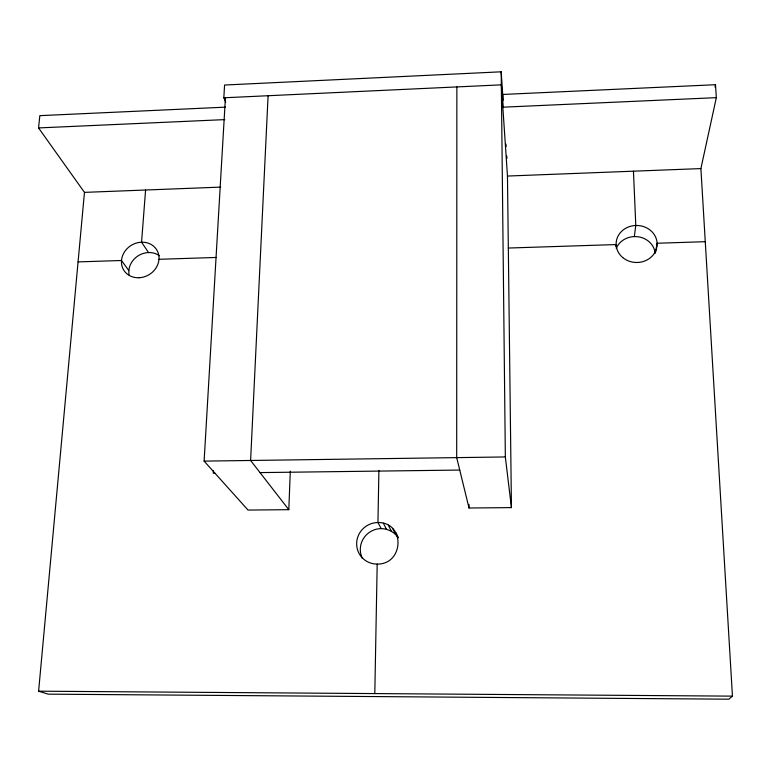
<?xml version="1.0" encoding="UTF-8"?>
<svg xmlns="http://www.w3.org/2000/svg" width="771" height="771" viewBox="0 0 771 771"><rect width="100%" height="100%" fill="white"/><g stroke="black" fill="none" stroke-linecap="round" stroke-linejoin="round"><path stroke-width="1.16" d="M456.866 86.921L456.692 457.627L469.028 508.002L511.443 507.607L507.463 176.048L501.343 84.849L223.831 97.792L224.583 85.032L501.198 71.809L503.097 100.375M374.802 693.582L377.183 564.083A21.135 20.595 -35.2 0 1 356.645 543.43A21.135 20.595 -35.2 0 1 377.944 522.526L378.898 470.455M225.421 97.724L204.113 461.116L248.031 510.065L288.807 509.679L290.301 471.206M268.096 95.729L250.604 460.47L288.807 509.679M213.384 470.792L213.249 473.192L214.926 473.172M145.584 190.013L141.565 242.21L148.562 252.551M716.336 97.657L502.846 107.188L502.702 94.457L715.498 84.714L716.336 97.657L700.897 168.589L732.45 696.136L728.874 699.191L48.245 694.151L38.608 691.182L84.463 192.374L38.55 127.928L39.841 115.65L225.527 107.15M615.923 246.72L616.145 244.561L508.33 248.04M634.321 236.581L635.796 225.479L633.454 171.191M655.427 253.004L657.104 243.241L705.263 241.689M715.006 87.036L715.498 84.714M377.183 564.083C404.033 564.517 405.546 522.198 377.944 522.526L381.192 528.607C387.909 528.723 394.588 532 398.173 537.792M38.55 127.928L224.795 119.611M84.463 192.374L220.689 187.112M507.463 176.048L700.897 168.589M78.073 261.899L121.49 260.502L128.853 270.563M158.98 259.297L216.159 257.456M204.113 461.116L505.342 456.952L511.443 507.607M260.02 472.604L459.738 470.059M38.608 691.182L732.45 696.136M383.332 523.181L386.483 529.253M388.333 525.205L391.398 531.248M392.622 528.453L395.6 534.438M395.889 532.713L398.328 537.638M223.831 97.792L225.71 102.08M505.988 144.177L506.152 146.538M506.778 156.012L506.933 158.383M501.198 71.809L505.342 456.952M469.019 504.388L469.028 508.002M129.114 275.074A19.034 16.923 -31.4 0 1 138.134 255.818A19.034 16.923 -31.4 0 1 159.491 255.779M616.27 248.349A20.133 18.234 1.2 0 1 637.627 236.716A20.133 18.234 1.2 0 1 655.138 252.907M362.341 558.31A20.74 20.239 -35.9 0 1 381.192 528.607M138.944 277.743A19.362 17.164 -31.3 0 0 157.111 250.498A19.362 17.164 -31.3 0 0 124.632 251.683A19.362 17.164 -31.3 0 0 138.944 277.743M622.766 257.581A20.499 18.514 0.9 0 0 656.632 248.069A20.499 18.514 0.9 0 0 630.485 226.298A20.499 18.514 0.9 0 0 622.766 257.581"/></g></svg>
